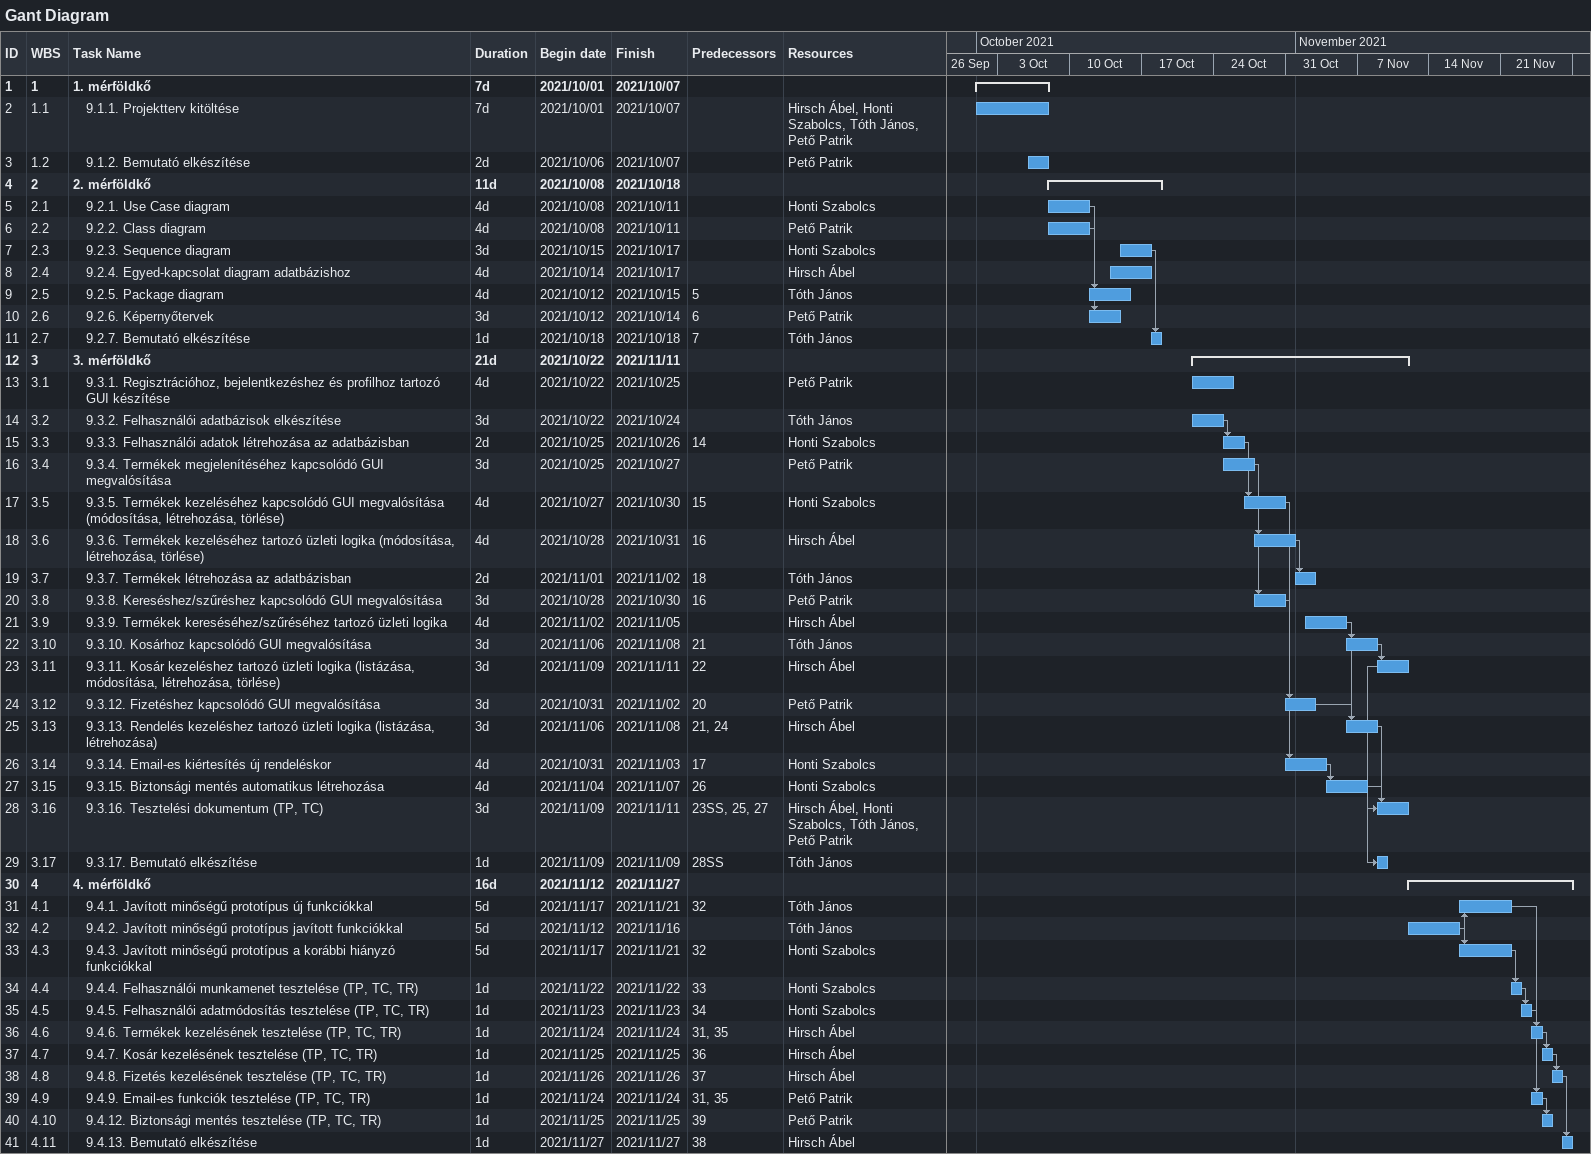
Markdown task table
Gant Diagram

| ID | WBS | Task | Duration | Start | Finish | Predecessors | Resources |
|---|---|---|---|---|---|---|---|
| 1 | 1 | **1. mérföldkő** | 7d | 2021-10-01 | 2021-10-07 |  |  |
| 2 | 1.1 | 9.1.1. Projektterv kitöltése | 7d | 2021-10-01 | 2021-10-07 |  | Hirsch Ábel, Honti Szabolcs, Tóth János, Pető Patrik |
| 3 | 1.2 | 9.1.2. Bemutató elkészítése | 2d | 2021-10-06 | 2021-10-07 |  | Pető Patrik |
| 4 | 2 | **2. mérföldkő** | 11d | 2021-10-08 | 2021-10-18 |  |  |
| 5 | 2.1 | 9.2.1. Use Case diagram | 4d | 2021-10-08 | 2021-10-11 |  | Honti Szabolcs |
| 6 | 2.2 | 9.2.2. Class diagram | 4d | 2021-10-08 | 2021-10-11 |  | Pető Patrik |
| 7 | 2.3 | 9.2.3. Sequence diagram | 3d | 2021-10-15 | 2021-10-17 |  | Honti Szabolcs |
| 8 | 2.4 | 9.2.4. Egyed-kapcsolat diagram adatbázishoz | 4d | 2021-10-14 | 2021-10-17 |  | Hirsch Ábel |
| 9 | 2.5 | 9.2.5. Package diagram | 4d | 2021-10-12 | 2021-10-15 | 5 | Tóth János |
| 10 | 2.6 | 9.2.6. Képernyőtervek | 3d | 2021-10-12 | 2021-10-14 | 6 | Pető Patrik |
| 11 | 2.7 | 9.2.7. Bemutató elkészítése | 1d | 2021-10-18 | 2021-10-18 | 7 | Tóth János |
| 12 | 3 | **3. mérföldkő** | 21d | 2021-10-22 | 2021-11-11 |  |  |
| 13 | 3.1 | 9.3.1. Regisztrációhoz, bejelentkezéshez és profilhoz tartozó GUI készítése | 4d | 2021-10-22 | 2021-10-25 |  | Pető Patrik |
| 14 | 3.2 | 9.3.2. Felhasználói adatbázisok elkészítése | 3d | 2021-10-22 | 2021-10-24 |  | Tóth János |
| 15 | 3.3 | 9.3.3. Felhasználói adatok létrehozása az adatbázisban | 2d | 2021-10-25 | 2021-10-26 | 14 | Honti Szabolcs |
| 16 | 3.4 | 9.3.4. Termékek megjelenítéséhez kapcsolódó GUI megvalósítása | 3d | 2021-10-25 | 2021-10-27 |  | Pető Patrik |
| 17 | 3.5 | 9.3.5. Termékek kezeléséhez kapcsolódó GUI megvalósítása (módosítása, létrehozása, törlése) | 4d | 2021-10-27 | 2021-10-30 | 15 | Honti Szabolcs |
| 18 | 3.6 | 9.3.6. Termékek kezeléséhez tartozó üzleti logika (módosítása, létrehozása, törlése) | 4d | 2021-10-28 | 2021-10-31 | 16 | Hirsch Ábel |
| 19 | 3.7 | 9.3.7. Termékek létrehozása az adatbázisban | 2d | 2021-11-01 | 2021-11-02 | 18 | Tóth János |
| 20 | 3.8 | 9.3.8. Kereséshez/szűréshez kapcsolódó GUI megvalósítása | 3d | 2021-10-28 | 2021-10-30 | 16 | Pető Patrik |
| 21 | 3.9 | 9.3.9. Termékek kereséséhez/szűréséhez tartozó üzleti logika | 4d | 2021-11-02 | 2021-11-05 |  | Hirsch Ábel |
| 22 | 3.10 | 9.3.10. Kosárhoz kapcsolódó GUI megvalósítása | 3d | 2021-11-06 | 2021-11-08 | 21 | Tóth János |
| 23 | 3.11 | 9.3.11. Kosár kezeléshez tartozó üzleti logika (listázása, módosítása, létrehozása, törlése) | 3d | 2021-11-09 | 2021-11-11 | 22 | Hirsch Ábel |
| 24 | 3.12 | 9.3.12. Fizetéshez kapcsolódó GUI megvalósítása | 3d | 2021-10-31 | 2021-11-02 | 20 | Pető Patrik |
| 25 | 3.13 | 9.3.13. Rendelés kezeléshez tartozó üzleti logika (listázása, létrehozása) | 3d | 2021-11-06 | 2021-11-08 | 21, 24 | Hirsch Ábel |
| 26 | 3.14 | 9.3.14. Email-es kiértesítés új rendeléskor | 4d | 2021-10-31 | 2021-11-03 | 17 | Honti Szabolcs |
| 27 | 3.15 | 9.3.15. Biztonsági mentés automatikus létrehozása | 4d | 2021-11-04 | 2021-11-07 | 26 | Honti Szabolcs |
| 28 | 3.16 | 9.3.16. Tesztelési dokumentum (TP, TC) | 3d | 2021-11-09 | 2021-11-11 | 23SS, 25, 27 | Hirsch Ábel, Honti Szabolcs, Tóth János, Pető Patrik |
| 29 | 3.17 | 9.3.17. Bemutató elkészítése | 1d | 2021-11-09 | 2021-11-09 | 28SS | Tóth János |
| 30 | 4 | **4. mérföldkő** | 16d | 2021-11-12 | 2021-11-27 |  |  |
| 31 | 4.1 | 9.4.1. Javított minőségű prototípus új funkciókkal | 5d | 2021-11-17 | 2021-11-21 | 32 | Tóth János |
| 32 | 4.2 | 9.4.2. Javított minőségű prototípus javított funkciókkal | 5d | 2021-11-12 | 2021-11-16 |  | Tóth János |
| 33 | 4.3 | 9.4.3. Javított minőségű prototípus a korábbi hiányzó funkciókkal | 5d | 2021-11-17 | 2021-11-21 | 32 | Honti Szabolcs |
| 34 | 4.4 | 9.4.4. Felhasználói munkamenet tesztelése (TP, TC, TR) | 1d | 2021-11-22 | 2021-11-22 | 33 | Honti Szabolcs |
| 35 | 4.5 | 9.4.5. Felhasználói adatmódosítás tesztelése (TP, TC, TR) | 1d | 2021-11-23 | 2021-11-23 | 34 | Honti Szabolcs |
| 36 | 4.6 | 9.4.6. Termékek kezelésének tesztelése (TP, TC, TR) | 1d | 2021-11-24 | 2021-11-24 | 31, 35 | Hirsch Ábel |
| 37 | 4.7 | 9.4.7. Kosár kezelésének tesztelése (TP, TC, TR) | 1d | 2021-11-25 | 2021-11-25 | 36 | Hirsch Ábel |
| 38 | 4.8 | 9.4.8. Fizetés kezelésének tesztelése (TP, TC, TR) | 1d | 2021-11-26 | 2021-11-26 | 37 | Hirsch Ábel |
| 39 | 4.9 | 9.4.9. Email-es funkciók tesztelése (TP, TC, TR) | 1d | 2021-11-24 | 2021-11-24 | 31, 35 | Pető Patrik |
| 40 | 4.10 | 9.4.12. Biztonsági mentés tesztelése (TP, TC, TR) | 1d | 2021-11-25 | 2021-11-25 | 39 | Pető Patrik |
| 41 | 4.11 | 9.4.13. Bemutató elkészítése | 1d | 2021-11-27 | 2021-11-27 | 38 | Hirsch Ábel |
